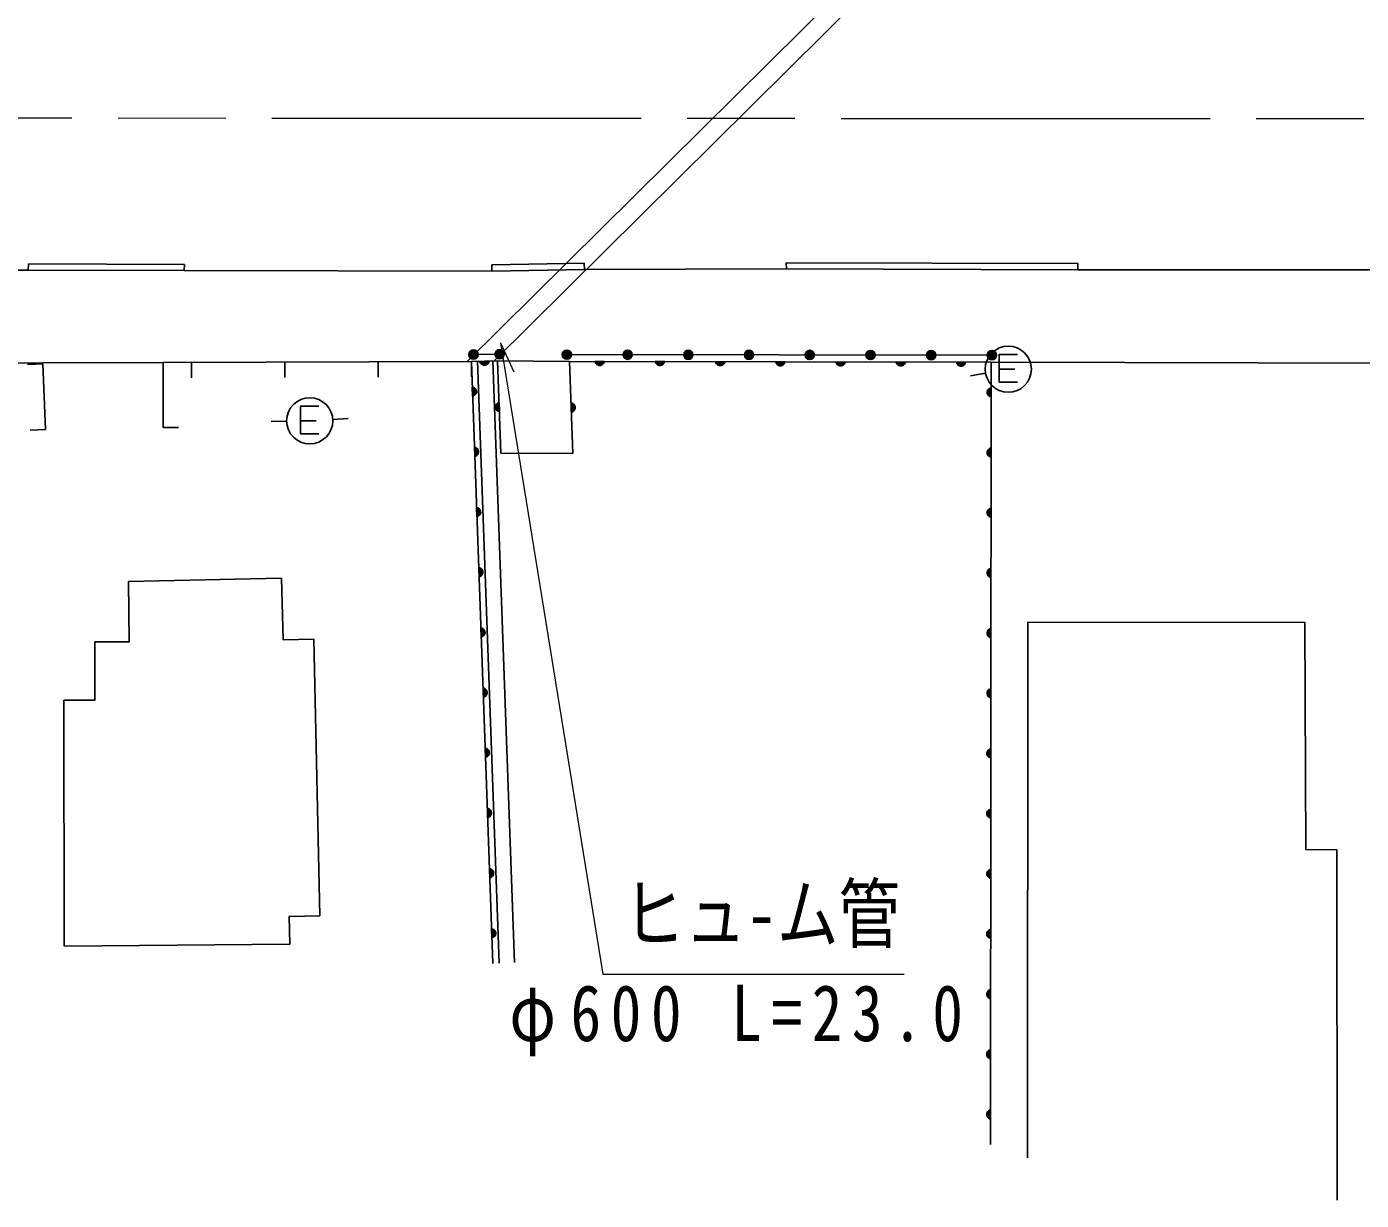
# Model space of a CAD drawing. Units: millimetres, scale not verified. Extents: x 40000 to 680000, y 20000 to 380000.
# Drawn here: x 116470 to 159853, y 247827 to 285983 of the extents above; entities that cross this region are included whole.
import ezdxf
from ezdxf.enums import TextEntityAlignment as Align

# ---------------------------------------------------------------- set-up
doc = ezdxf.new("R2010")
doc.units = ezdxf.units.MM
doc.header["$LTSCALE"] = 1000
doc.linetypes.add('CHAIN', pattern=[18.5, 12, -1.5, 3.5, -1.5])
for name, color, linetype, lineweight in [('M-BGD', 7, 'Continuous', 25), ('M-BMK', 2, 'CHAIN', 13), ('M-STR-HTXT', 7, 'Continuous', 13)]:
    doc.layers.add(name, color=color, linetype=linetype, lineweight=lineweight)
doc.styles.add('ＭＳ ゴシック', font='')
doc.styles.get('ＭＳ ゴシック').set_extended_font_data('MS Gothic')

msp = doc.modelspace()

# ---------------------------------------------------------------- linework, layer by layer
at = {"layer": 'M-BGD'}
for p, q in [((130788, 275094), (147225, 291385)), ((131660, 275113), (147860, 291170)), ((116523, 278069), (116524, 278269)), ((121595, 278254), (116524, 278269)), ((121594, 278054), (121595, 278254)), ((134593, 278290), (131589, 278236)), ((131593, 278036), (131589, 278236)), ((134597, 278090), (131593, 278036)), ((134597, 278090), (134593, 278290)), ((141164, 278106), (134597, 278090)), ((150637, 278280), (141157, 278306)), ((141164, 278106), (141157, 278306)), ((150643, 278080), (141164, 278106)), ((150643, 278080), (150637, 278280)), ((116523, 278069), (110942, 278081)), ((121594, 278054), (116523, 278069)), ((131593, 278036), (121594, 278054)), ((160671, 278078), (150643, 278080)), ((72459, 274586), (116992, 275059)), ((116992, 275059), (120903, 275068)), ((130927, 275097), (120903, 275068)), ((120903, 275068), (120904, 272955)), ((121824, 275071), (121826, 274571)), ((124859, 275079), (124860, 274579)), ((127893, 275088), (127894, 274588)), ((131776, 275116), (130927, 275097)), ((130927, 275097), (131625, 255529)), ((130927, 275097), (130928, 274597)), ((131843, 275336), (130993, 275324)), ((131127, 275104), (131825, 255536)), ((131214, 275085), (131490, 275092)), ((131484, 275073), (131220, 275068)), ((131227, 275050), (131479, 275055)), ((131626, 275122), (132324, 255554)), ((131776, 275116), (131883, 272121)), ((131776, 275116), (134117, 275101)), ((147845, 275303), (134030, 275321)), ((134117, 275101), (147821, 275071)), ((134117, 275101), (134224, 272105)), ((134958, 275081), (135234, 275080)), ((135228, 275062), (134964, 275063)), ((134970, 275045), (135222, 275044)), ((136916, 275077), (137192, 275076)), ((137186, 275058), (136922, 275059)), ((138873, 275073), (139149, 275072)), ((139143, 275054), (138879, 275055)), ((140831, 275068), (141107, 275068)), ((141101, 275050), (140837, 275050)), ((142789, 275064), (143065, 275064)), ((143059, 275046), (142795, 275046)), ((144746, 275060), (145022, 275059)), ((146704, 275056), (146980, 275055)), ((147821, 275071), (147800, 249640)), ((167677, 275036), (147821, 275071)), ((116994, 275017), (116494, 274996)), ((117084, 272888), (116994, 275017)), ((131461, 275037), (131245, 275032)), ((131264, 275014), (131444, 275019)), ((131414, 275000), (131294, 274997)), ((135204, 275026), (134988, 275027)), ((135006, 275009), (135186, 275008)), ((135156, 274991), (135036, 274991)), ((136928, 275041), (137180, 275040)), ((137162, 275022), (136946, 275023)), ((136964, 275005), (137144, 275004)), ((137114, 274986), (136994, 274987)), ((138885, 275036), (139137, 275036)), ((139119, 275018), (138903, 275018)), ((138921, 275000), (139101, 275000)), ((139071, 274982), (138951, 274982)), ((140843, 275032), (141095, 275032)), ((141077, 275014), (140861, 275014)), ((140879, 274996), (141059, 274996)), ((141029, 274978), (140909, 274978)), ((142801, 275028), (143053, 275028)), ((143035, 275010), (142819, 275010)), ((142837, 274992), (143017, 274992)), ((142986, 274974), (142866, 274974)), ((145016, 275041), (144752, 275042)), ((144758, 275024), (145010, 275023)), ((144992, 275005), (144776, 275006)), ((144794, 274988), (144974, 274987)), ((144944, 274969), (144824, 274970)), ((146974, 275037), (146710, 275038)), ((146716, 275020), (146968, 275019)), ((146950, 275001), (146734, 275002)), ((146752, 274984), (146932, 274983)), ((146902, 274965), (146782, 274966)), ((147638, 274720), (147145, 274636)), ((148077, 274846), (148587, 274846)), ((130985, 273981), (130975, 274257)), ((130993, 274252), (131002, 273988)), ((131020, 273994), (131011, 274246)), ((131030, 274229), (131037, 274013)), ((131055, 274032), (131048, 274212)), ((131067, 274182), (131072, 274062)), ((147730, 274183), (147730, 274003)), ((147748, 273985), (147748, 274201)), ((147766, 274219), (147766, 273967)), ((147784, 273961), (147784, 274225)), ((147802, 274231), (147802, 273955)), ((131799, 273485), (131789, 273749)), ((131807, 273756), (131817, 273480)), ((147712, 274033), (147712, 274153)), ((131724, 273555), (131720, 273674)), ((131737, 273705), (131743, 273525)), ((131762, 273508), (131754, 273724)), ((131771, 273742), (131780, 273491)), ((134194, 273466), (134184, 273742)), ((134202, 273736), (134211, 273472)), ((134229, 273479), (134220, 273731)), ((134239, 273714), (134246, 273498)), ((134264, 273516), (134257, 273696)), ((134276, 273667), (134281, 273547)), ((117084, 272888), (116585, 272867)), ((120904, 272955), (121404, 272955)), ((124921, 273158), (124421, 273151)), ((125371, 273168), (125881, 273168)), ((126420, 273215), (126919, 273246)), ((131054, 272024), (131044, 272300)), ((131063, 272295), (131072, 272031)), ((131090, 272038), (131081, 272289)), ((131100, 272272), (131107, 272056)), ((131125, 272075), (131118, 272255)), ((131137, 272225), (131141, 272106)), ((131883, 272121), (134224, 272105)), ((147710, 272077), (147710, 272197)), ((147729, 272227), (147728, 272047)), ((147746, 272029), (147747, 272245)), ((147765, 272263), (147764, 272011)), ((147782, 272005), (147783, 272269)), ((147801, 272275), (147800, 271999)), ((131124, 270068), (131114, 270343)), ((131132, 270338), (131142, 270074)), ((131160, 270081), (131151, 270333)), ((131169, 270315), (131177, 270099)), ((131194, 270118), (131188, 270298)), ((147745, 270073), (147745, 270289)), ((147763, 270307), (147763, 270055)), ((147781, 270049), (147781, 270313)), ((147799, 270319), (147799, 270043)), ((131207, 270269), (131211, 270149)), ((147709, 270121), (147709, 270241)), ((147727, 270271), (147727, 270091)), ((131194, 268111), (131184, 268387)), ((131202, 268381), (131212, 268117)), ((131229, 268124), (131220, 268376)), ((131239, 268358), (131247, 268143)), ((131264, 268161), (131258, 268341)), ((131277, 268312), (131281, 268192)), ((147707, 268165), (147707, 268285)), ((147725, 268315), (147725, 268135)), ((147743, 268117), (147743, 268333)), ((147761, 268350), (147761, 268098)), ((147779, 268092), (147779, 268356)), ((147797, 268362), (147797, 268086)), ((131264, 266154), (131254, 266430)), ((131272, 266424), (131281, 266161)), ((131299, 266167), (131290, 266419)), ((131309, 266402), (131317, 266186)), ((131334, 266204), (131328, 266384)), ((147742, 266160), (147742, 266376)), ((147760, 266394), (147760, 266142)), ((147778, 266136), (147778, 266400)), ((147796, 266406), (147796, 266130)), ((131347, 266355), (131351, 266235)), ((147706, 266208), (147706, 266328)), ((147724, 266358), (147724, 266178)), ((131334, 264197), (131324, 264473)), ((131342, 264468), (131351, 264204)), ((131369, 264210), (131360, 264462)), ((131379, 264445), (131386, 264229)), ((131404, 264248), (131397, 264427)), ((131416, 264398), (131421, 264278)), ((147704, 264252), (147704, 264372)), ((147722, 264402), (147722, 264222)), ((147740, 264204), (147740, 264420)), ((147758, 264438), (147758, 264186)), ((147776, 264180), (147776, 264444)), ((147794, 264450), (147794, 264174)), ((131403, 262240), (131393, 262516)), ((131412, 262511), (131421, 262247)), ((131439, 262253), (131430, 262505)), ((131449, 262488), (131456, 262272)), ((131474, 262291), (131467, 262471)), ((147738, 262248), (147739, 262464)), ((147757, 262482), (147756, 262230)), ((147774, 262224), (147775, 262488)), ((147793, 262494), (147792, 262218)), ((131486, 262441), (131490, 262321)), ((147702, 262296), (147703, 262416)), ((147721, 262446), (147720, 262266)), ((131473, 260283), (131463, 260559)), ((131481, 260554), (131491, 260290)), ((131509, 260297), (131500, 260549)), ((131518, 260531), (131526, 260315)), ((131543, 260334), (131537, 260514)), ((131556, 260484), (131560, 260365)), ((147701, 260340), (147701, 260460)), ((147719, 260490), (147719, 260310)), ((147737, 260292), (147737, 260508)), ((147755, 260526), (147755, 260274)), ((147773, 260268), (147773, 260532)), ((147791, 260538), (147791, 260262)), ((131543, 258327), (131533, 258602)), ((131551, 258597), (131561, 258333)), ((131578, 258340), (131569, 258592)), ((131588, 258574), (131596, 258358)), ((147753, 258569), (147753, 258317)), ((147771, 258311), (147771, 258575)), ((147789, 258581), (147789, 258305)), ((131613, 258377), (131607, 258557)), ((131626, 258528), (131630, 258408)), ((147699, 258383), (147699, 258503)), ((147717, 258533), (147717, 258353)), ((147735, 258335), (147735, 258551)), ((131613, 256370), (131603, 256646)), ((131621, 256640), (131631, 256376)), ((131648, 256383), (131639, 256635)), ((131658, 256618), (131666, 256402)), ((131683, 256420), (131677, 256600)), ((131696, 256571), (131700, 256451)), ((147698, 256427), (147698, 256547)), ((147716, 256577), (147716, 256397)), ((147734, 256379), (147734, 256595)), ((147752, 256613), (147752, 256361)), ((147770, 256355), (147770, 256619)), ((147788, 256625), (147788, 256349)), ((147750, 254657), (147750, 254405)), ((147768, 254399), (147768, 254663)), ((147786, 254669), (147786, 254393)), ((147696, 254471), (147696, 254591)), ((147714, 254621), (147714, 254441)), ((147732, 254423), (147732, 254639)), ((147694, 252515), (147695, 252635)), ((147713, 252665), (147712, 252485)), ((147730, 252467), (147731, 252683)), ((147749, 252701), (147748, 252449)), ((147766, 252443), (147767, 252707)), ((147785, 252713), (147784, 252437)), ((147783, 250756), (147783, 250480)), ((147693, 250558), (147693, 250678)), ((147711, 250708), (147711, 250528)), ((147729, 250510), (147729, 250726)), ((147747, 250744), (147747, 250492)), ((147765, 250486), (147765, 250750))]:
    msp.add_line(p, q, dxfattribs=at)
for points in [[(131502, 275110), (131490, 275074), (131473, 275043), (131444, 275013), (131414, 274994), (131378, 274981), (131330, 274980), (131294, 274991), (131264, 275008), (131233, 275038), (131214, 275067), (131202, 275103)], [(135246, 275098), (135234, 275062), (135216, 275032), (135186, 275002), (135156, 274985), (135120, 274973), (135072, 274973), (135036, 274985), (135006, 275003), (134976, 275033), (134958, 275063), (134946, 275099)], [(137204, 275094), (137192, 275058), (137174, 275028), (137144, 274998), (137114, 274980), (137077, 274968), (137029, 274968), (136994, 274981), (136964, 274999), (136934, 275029), (136916, 275059), (136904, 275095)], [(139161, 275090), (139149, 275054), (139131, 275024), (139101, 274994), (139071, 274976), (139035, 274964), (138987, 274964), (138951, 274976), (138921, 274994), (138891, 275024), (138873, 275055), (138861, 275091)], [(141119, 275086), (141107, 275050), (141089, 275020), (141059, 274990), (141029, 274972), (140993, 274960), (140945, 274960), (140909, 274972), (140879, 274990), (140849, 275020), (140831, 275050), (140819, 275086)], [(143077, 275081), (143065, 275046), (143047, 275016), (143017, 274986), (142986, 274968), (142950, 274956), (142902, 274956), (142866, 274968), (142837, 274986), (142807, 275016), (142789, 275046), (142777, 275082)], [(145034, 275077), (145022, 275041), (145004, 275011), (144974, 274981), (144944, 274963), (144908, 274952), (144860, 274952), (144824, 274964), (144794, 274982), (144764, 275012), (144746, 275042), (144734, 275078)], [(146992, 275073), (146980, 275037), (146962, 275007), (146932, 274977), (146902, 274959), (146866, 274947), (146818, 274947), (146782, 274960), (146752, 274978), (146722, 275008), (146704, 275038), (146692, 275074)], [(130956, 274268), (130993, 274258), (131023, 274241), (131054, 274212), (131073, 274182), (131087, 274147), (131088, 274099), (131078, 274063), (131061, 274032), (131032, 274001), (131003, 273982), (130967, 273969)], [(147820, 273943), (147784, 273955), (147754, 273973), (147724, 274003), (147706, 274033), (147694, 274069), (147694, 274117), (147706, 274153), (147724, 274183), (147754, 274213), (147784, 274231), (147820, 274243)], [(131835, 273468), (131799, 273479), (131768, 273496), (131737, 273525), (131718, 273554), (131705, 273590), (131703, 273638), (131714, 273674), (131731, 273705), (131760, 273736), (131789, 273755), (131825, 273768)], [(134165, 273753), (134202, 273742), (134232, 273725), (134263, 273696), (134282, 273667), (134296, 273632), (134297, 273584), (134287, 273547), (134270, 273517), (134241, 273485), (134212, 273466), (134176, 273453)], [(131026, 272312), (131062, 272301), (131093, 272284), (131124, 272255), (131143, 272226), (131156, 272190), (131158, 272142), (131147, 272106), (131131, 272075), (131102, 272044), (131072, 272025), (131037, 272012)], [(147818, 271987), (147782, 271999), (147752, 272017), (147722, 272047), (147704, 272077), (147692, 272113), (147692, 272161), (147704, 272197), (147723, 272227), (147753, 272257), (147783, 272275), (147819, 272287)], [(131096, 270355), (131132, 270344), (131163, 270327), (131194, 270298), (131213, 270269), (131226, 270233), (131228, 270185), (131217, 270149), (131200, 270118), (131171, 270087), (131142, 270068), (131107, 270055)], [(147817, 270031), (147781, 270043), (147751, 270061), (147721, 270091), (147703, 270121), (147691, 270157), (147691, 270205), (147703, 270241), (147721, 270271), (147751, 270301), (147781, 270319), (147817, 270331)], [(131166, 268398), (131202, 268387), (131233, 268370), (131264, 268341), (131283, 268312), (131296, 268276), (131298, 268228), (131287, 268192), (131270, 268161), (131241, 268130), (131212, 268111), (131176, 268098)], [(147815, 268074), (147779, 268086), (147749, 268105), (147719, 268135), (147701, 268165), (147689, 268201), (147689, 268249), (147701, 268285), (147719, 268315), (147749, 268345), (147779, 268362), (147815, 268374)], [(131235, 266441), (131272, 266430), (131302, 266413), (131334, 266385), (131353, 266355), (131366, 266320), (131368, 266272), (131357, 266235), (131340, 266205), (131311, 266174), (131282, 266155), (131246, 266141)], [(147814, 266118), (147778, 266130), (147748, 266148), (147718, 266178), (147700, 266208), (147688, 266244), (147688, 266292), (147700, 266328), (147718, 266358), (147748, 266388), (147778, 266406), (147814, 266418)], [(131305, 264484), (131342, 264474), (131372, 264457), (131403, 264428), (131422, 264398), (131436, 264363), (131437, 264315), (131427, 264278), (131410, 264248), (131381, 264217), (131352, 264198), (131316, 264184)], [(147812, 264162), (147776, 264174), (147746, 264192), (147716, 264222), (147698, 264252), (147686, 264288), (147686, 264336), (147698, 264372), (147716, 264402), (147746, 264432), (147776, 264450), (147812, 264462)], [(131375, 262527), (131411, 262517), (131442, 262500), (131473, 262471), (131492, 262442), (131505, 262406), (131507, 262358), (131496, 262322), (131480, 262291), (131451, 262260), (131421, 262241), (131386, 262228)], [(147810, 262206), (147774, 262218), (147744, 262236), (147714, 262266), (147696, 262296), (147684, 262332), (147684, 262380), (147697, 262416), (147715, 262446), (147745, 262476), (147775, 262494), (147811, 262506)], [(131445, 260571), (131481, 260560), (131512, 260543), (131543, 260514), (131562, 260485), (131575, 260449), (131577, 260401), (131566, 260365), (131549, 260334), (131520, 260303), (131491, 260284), (131456, 260271)], [(147809, 260250), (147773, 260262), (147743, 260280), (147713, 260310), (147695, 260340), (147683, 260376), (147683, 260424), (147695, 260460), (147713, 260490), (147743, 260520), (147773, 260538), (147809, 260550)], [(131515, 258614), (131551, 258603), (131582, 258586), (131613, 258557), (131632, 258528), (131645, 258492), (131647, 258444), (131636, 258408), (131619, 258377), (131590, 258346), (131561, 258327), (131525, 258314)], [(147807, 258293), (147771, 258305), (147741, 258323), (147711, 258353), (147693, 258383), (147681, 258419), (147681, 258467), (147693, 258503), (147711, 258533), (147741, 258563), (147771, 258581), (147807, 258593)], [(131584, 256657), (131621, 256646), (131652, 256629), (131683, 256600), (131702, 256571), (131715, 256535), (131717, 256488), (131706, 256451), (131689, 256420), (131660, 256389), (131631, 256370), (131595, 256357)], [(147806, 256337), (147770, 256349), (147740, 256367), (147710, 256397), (147692, 256427), (147680, 256463), (147680, 256511), (147692, 256547), (147710, 256577), (147740, 256607), (147770, 256625), (147806, 256637)], [(147804, 254381), (147768, 254393), (147738, 254411), (147708, 254441), (147690, 254471), (147678, 254507), (147678, 254555), (147690, 254591), (147708, 254621), (147738, 254651), (147768, 254669), (147804, 254681)], [(147802, 252425), (147766, 252437), (147736, 252455), (147706, 252485), (147688, 252515), (147676, 252551), (147676, 252599), (147689, 252635), (147707, 252665), (147737, 252695), (147767, 252713), (147803, 252725)], [(147801, 250468), (147765, 250480), (147735, 250498), (147705, 250528), (147687, 250558), (147675, 250594), (147675, 250642), (147687, 250678), (147705, 250708), (147735, 250738), (147765, 250756), (147801, 250768)]]:
    msp.add_lwpolyline(points, close=True, dxfattribs=at)
for points in [[(148677, 275326), (148077, 275326), (148077, 274426), (148677, 274426)], [(125971, 273648), (125371, 273648), (125371, 272748), (125971, 272748)], [(118682, 265986), (119805, 265986), (119780, 267941), (124758, 268051)], [(124758, 268051), (124802, 266051), (125802, 266073), (126000, 257076)], [(159069, 247827), (159056, 259226), (158051, 259227), (158017, 266614), (149017, 266621), (149003, 249203)], [(117686, 256085), (117683, 264085), (118683, 264086), (118682, 265986)], [(117686, 256085), (125020, 256154), (125000, 257053), (126000, 257076)]]:
    msp.add_lwpolyline(points, dxfattribs=at)
for centre, radius in [((131843, 275336), 150), ((148377, 274846), 750), ((130993, 275324), 150), ((130993, 275324), 132), ((130993, 275324), 114), ((130993, 275324), 96), ((130993, 275324), 78), ((130993, 275324), 60), ((130993, 275324), 42), ((130993, 275324), 24), ((130993, 275324), 6), ((131843, 275336), 132), ((131843, 275336), 114), ((131843, 275336), 96), ((131843, 275336), 78), ((131843, 275336), 60), ((131843, 275336), 42), ((131843, 275336), 24), ((131843, 275336), 6), ((134030, 275321), 150), ((134030, 275321), 132), ((134030, 275321), 114), ((134030, 275321), 96), ((134030, 275321), 78), ((134030, 275321), 60), ((134030, 275321), 42), ((134030, 275321), 24), ((134030, 275321), 6), ((136004, 275318), 150), ((136004, 275318), 132), ((136004, 275318), 114), ((136004, 275318), 96), ((136004, 275318), 78), ((136004, 275318), 60), ((136004, 275318), 42), ((136004, 275318), 24), ((136004, 275318), 6), ((137977, 275316), 150), ((137977, 275316), 132), ((137977, 275316), 114), ((137977, 275316), 96), ((137977, 275316), 78), ((137977, 275316), 60), ((137977, 275316), 42), ((137977, 275316), 24), ((137977, 275316), 6), ((139951, 275313), 150), ((139951, 275313), 132), ((139951, 275313), 114), ((139951, 275313), 96), ((139951, 275313), 78), ((139951, 275313), 60), ((139951, 275313), 42), ((139951, 275313), 24), ((139951, 275313), 6), ((141924, 275311), 150), ((141924, 275311), 132), ((141924, 275311), 114), ((141924, 275311), 96), ((141924, 275311), 78), ((141924, 275311), 60), ((141924, 275311), 42), ((141924, 275311), 24), ((141924, 275311), 6), ((143898, 275308), 150), ((143898, 275308), 132), ((143898, 275308), 114), ((143898, 275308), 96), ((143898, 275308), 78), ((143898, 275308), 60), ((143898, 275308), 42), ((143898, 275308), 24), ((143898, 275308), 6), ((145872, 275305), 150), ((145872, 275305), 132), ((145872, 275305), 114), ((145872, 275305), 96), ((145872, 275305), 78), ((145872, 275305), 60), ((145872, 275305), 42), ((145872, 275305), 24), ((145872, 275305), 6), ((147845, 275303), 150), ((147845, 275303), 132), ((147845, 275303), 114), ((147845, 275303), 96), ((147845, 275303), 78), ((147845, 275303), 60), ((147845, 275303), 42), ((147845, 275303), 24), ((147845, 275303), 6), ((125671, 273168), 750)]:
    msp.add_circle(centre, radius, dxfattribs=at)
at = {"layer": 'M-BMK'}
msp.add_line((68940, 283044), (222526, 282959), dxfattribs=at)
at = {"layer": 'M-STR-HTXT'}
msp.add_line((131870, 275705), (132307, 274763), dxfattribs=at)
msp.add_lwpolyline([(131870, 275705), (135195, 255178), (144995, 255178)], dxfattribs=at)

# ---------------------------------------------------------------- texts
at = {"layer": 'M-STR-HTXT', "style": 'ＭＳ ゴシック', "width": 0.8}
msp.add_text('ヒュ-ム管', height=1833, dxfattribs=at).set_placement((135862, 255678), align=Align.BOTTOM_LEFT)
at = {"layer": 'M-STR-HTXT', "insert": (132159, 252503), "char_height": 1833, "attachment_point": 7, "style": 'ＭＳ ゴシック'}
msp.add_mtext('\\T1.31;\\W0.8;φ600\\~L=23.0', dxfattribs=at)

doc.saveas('drawing.dxf')
